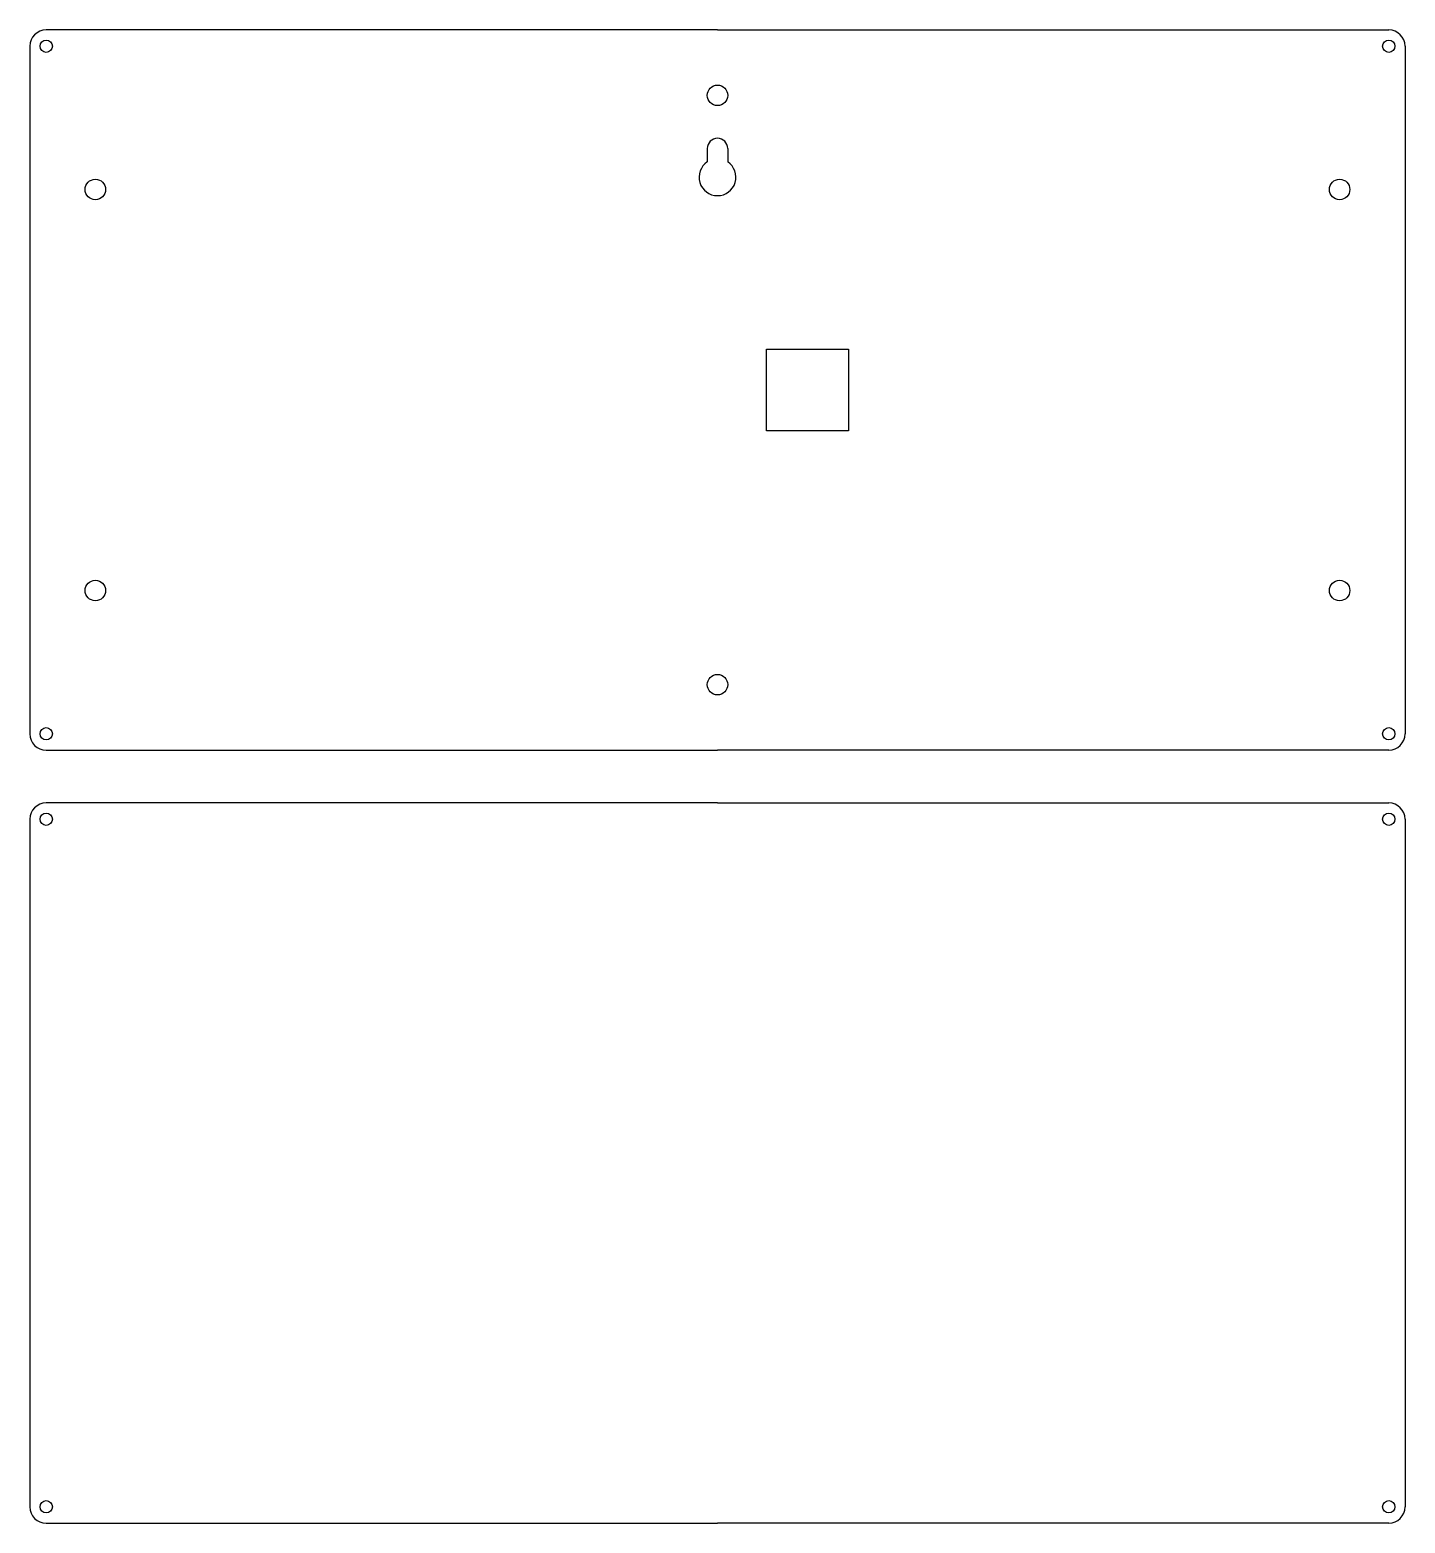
# Model space of a CAD drawing. Header units: inches. Extents: x 269 to 605, y -252 to 113.
import ezdxf

# ---------------------------------------------------------------- set-up
doc = ezdxf.new("R2010")
doc.units = ezdxf.units.IN
doc.header["$MEASUREMENT"] = 0

msp = doc.modelspace()

# ---------------------------------------------------------------- linework, layer by layer
for p, q in [((436.99, 112.52), (272.99, 112.52)), ((436.99, 112.52), (600.99, 112.52)), ((268.99, 108.52), (268.99, -59.48)), ((604.99, 108.52), (604.99, -59.48)), ((434.49, 83.52), (434.49, 80.26)), ((439.49, 83.52), (439.49, 80.26)), ((448.99, 14.52), (448.99, 34.52)), ((448.99, 34.52), (458.99, 34.52)), ((458.99, 34.52), (468.99, 34.52)), ((468.99, 34.52), (468.99, 14.52)), ((468.99, 14.52), (448.99, 14.52)), ((272.99, -63.48), (436.99, -63.48)), ((600.99, -63.48), (436.99, -63.48)), ((436.99, -76.37), (272.99, -76.37)), ((436.99, -76.37), (600.99, -76.37)), ((268.99, -80.37), (268.99, -248.37)), ((604.99, -80.37), (604.99, -248.37)), ((272.99, -252.37), (436.99, -252.37)), ((600.99, -252.37), (436.99, -252.37))]:
    msp.add_line(p, q)
for centre, radius in [((272.99, 108.52), 1.5), ((600.99, 108.52), 1.5), ((436.99, 96.52), 2.5), ((284.99, 73.52), 2.5), ((588.99, 73.52), 2.5), ((284.99, -24.48), 2.5), ((588.99, -24.48), 2.5), ((436.99, -47.48), 2.5), ((272.99, -59.48), 1.5), ((600.99, -59.48), 1.5), ((272.99, -80.37), 1.5), ((600.99, -80.37), 1.5), ((272.99, -248.37), 1.5), ((600.99, -248.37), 1.5)]:
    msp.add_circle(centre, radius)
for centre, radius, start, end in [((272.99, 108.52), 4, 90, 180), ((600.99, 108.52), 4, 0, 90), ((436.99, 83.52), 2.5, 360, 180), ((436.99, 76.52), 4.5, 123.749, 56.251), ((272.99, -59.48), 4, 180, 270), ((600.99, -59.48), 4, 270, 0), ((272.99, -80.37), 4, 90, 180), ((600.99, -80.37), 4, 0, 90), ((272.99, -248.37), 4, 180, 270), ((600.99, -248.37), 4, 270, 0)]:
    msp.add_arc(centre, radius, start, end)

doc.saveas('drawing.dxf')
